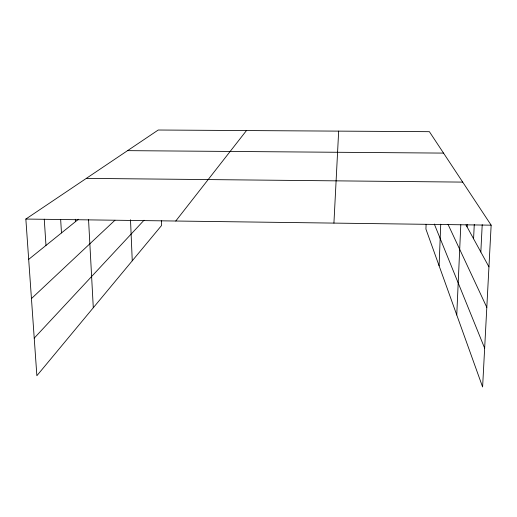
<?xml version="1.0" encoding="UTF-8"?>
<svg xmlns="http://www.w3.org/2000/svg" width="517" height="517" viewBox="0 0 517 517"><rect width="100%" height="100%" fill="white"/><g stroke="black" fill="none" stroke-linecap="round" stroke-linejoin="round"><path stroke-width="0.78" d="M426.098 224.365L425.93 229.102L482.607 386.981L491.15 225.166L429.394 131.68L158.228 130.019L25.85 219.053L36.869 375.71L161.53 225.535L161.362 220.733M439.095 265.783L440.736 224.216M456.757 314.982L460.796 224.824M467.064 226.879L467.181 224.507M473.578 238.783L474.276 224.43M480.829 252.025L482.212 224.643M333.924 223.098L338.667 131.124M175.761 221.024L246.48 130.555M34.225 338.124L144.03 220.236M31.447 298.58L114.961 220.236M28.687 259.372L78.468 219.247M127.557 150.647L443.541 153.097M86.333 178.371L462.709 182.107M25.85 219.053L491.15 225.166M465.966 224.869L488.946 266.856M448.013 224.32L486.807 307.376M434.312 224.042L484.655 348.206M44.255 219.15L45.981 245.433M60.657 219.505L61.478 232.941M75.314 219.26L75.45 221.677M88.536 219.357L93.293 307.738M130.504 219.751L132.255 260.801"/></g></svg>
